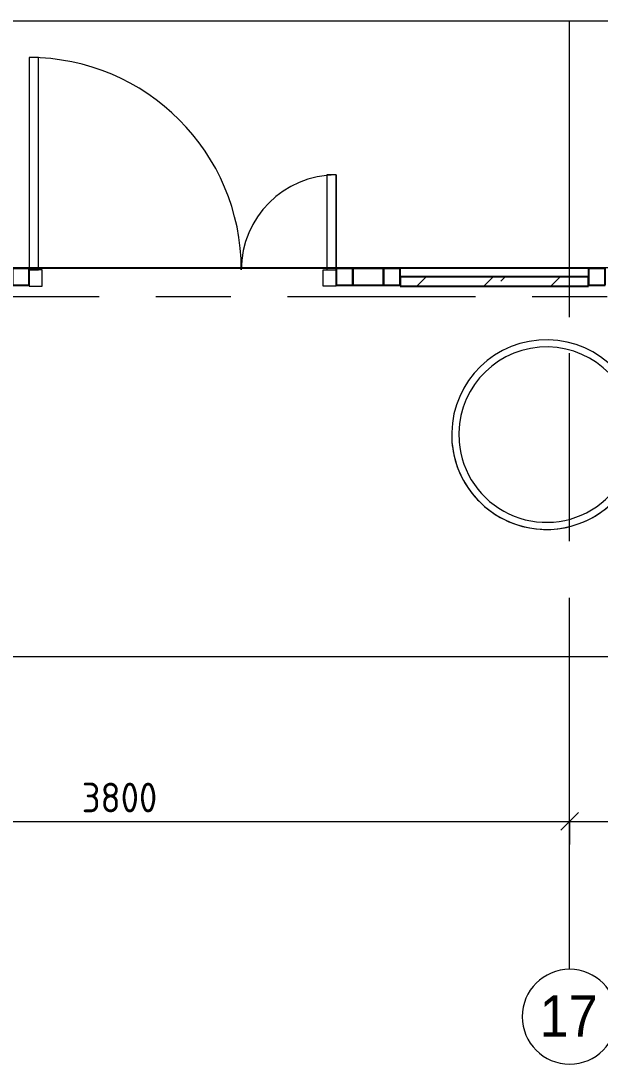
# Model space of a CAD drawing. Header units: millimetres. Extents: x 3991 to 282775, y -8553 to 29560.
# Drawn here: x 81043 to 83486, y 4562 to 8963 of the extents above; entities that cross this region are included whole.
import ezdxf

# ---------------------------------------------------------------- set-up
doc = ezdxf.new("R2010")
doc.units = ezdxf.units.MM
doc.linetypes.add('Осевая', pattern=[1587.5, 317.5, -238.125, 793.75, -238.125])
for name, color, linetype, lineweight in [('A-ANNO-DIMS', 7, 'Continuous', 9), ('A-ANNO-DIMS-50', 7, 'Continuous', 9), ('A-DETL-GENF', 7, 'Continuous', 9), ('A-DOOR', 7, 'Continuous', 9), ('A-GLAZ-CURT', 7, 'Continuous', 9), ('A-GLAZ-CURT-1', 7, 'Continuous', 25), ('A-GLAZ-CWMG', 7, 'Continuous', 9), ('A-GLAZ-CWMG-1', 7, 'Continuous', 25), ('I-FURN', 7, 'Continuous', 9), ('Оси', 7, 'Continuous', 9), ('Оси-1', 7, 'Continuous', 20), ('Оси-2', 7, 'Осевая', 9)]:
    doc.layers.add(name, color=color, linetype=linetype, lineweight=lineweight)
doc.layers.add('A-WALL-FNSH-1', color=7, linetype='Continuous', lineweight=15, true_color=0x3c3c3c)
doc.styles.add('Arial', font='arial.ttf', dxfattribs={"width": 0.9, "height": 175})
doc.styles.add('ISOCPEUR', font='isocpeur.ttf', dxfattribs={"width": 0.9, "height": 125})
doc.dimstyles.new('ISO-2_5_0_9К_БОЛЬШОЙ', dxfattribs={"dimscale": 304.8, "dimtxt": 124.497647, "dimasz": 0.246063, "dimexe": 0.19685, "dimexo": 0.492126, "dimgap": 0, "dimtad": 1, "dimdec": 0, "dimrnd": 10, "dimzin": 0, "dimdsep": 46, "dimtxsty": 'ISOCPEUR', "dimblk1": 'OBLIQUE', "dimblk2": 'OBLIQUE', "dimsah": 1, "dimcen": 0.09, "dimdle": 0.19685, "dimazin": 0, "dimtfac": 1, "dimtdec": 4, "dimtix": 1, "dimtmove": 0, "dimatfit": 3, "dimfxl": 1, "dimtvp": 1, "dimtolj": 1, "dimtzin": 0, "dimarcsym": 2})

# ---------------------------------------------------------------- blocks, each defined once
blk = doc.blocks.new('ПУФ - 1_53-V45-Фрагмент 1_5')
at = {"layer": 'I-FURN'}
for radius, start, end in [(400, 360, 180), (400, 40, 180), (370, 360, 180), (370, 0, 180), (400, 30, 40), (400, 0, 30), (400, 180, 360), (370, 180, 360), (370, 180, 360), (400, 180, 360)]:
    blk.add_arc((0, 0), radius, start, end, dxfattribs=at)
blk = doc.blocks.new('Прямоугольный импост - 50 x 70 мм-31700031-Фрагмент 1_5')
at = {"layer": 'A-GLAZ-CWMG-1'}
for p, q in [((-70, 35), (0, 35)), ((-70, -35), (-70, 35)), ((0, 35), (0, -35)), ((0, -35), (-70, -35))]:
    blk.add_line(p, q, dxfattribs=at)
blk = doc.blocks.new('Дверь_Витражная_остекление_ - ДВН_ДАО_Главный вход_1200 в свету-31742133-Фрагмент 1_5')
at = {"layer": 'A-DETL-GENF'}
for p, q in [((-607.5, 925), (-647.5, 925)), ((-647.5, 925), (-647.5, 35)), ((-607.5, 30), (-607.5, 925)), ((647.5, 430), (607.5, 430)), ((607.5, 430), (607.5, 30)), ((647.5, 35), (647.5, 430)), ((-647.5, 30), (-607.5, 30)), ((-592.5, 30), (-647.5, 30)), ((-592.5, -40), (-592.5, 30)), ((592.5, -40), (592.5, 30)), ((592.5, 30), (647.5, 30)), ((607.5, 30), (647.5, 30)), ((-647.5, -35), (-647.5, -40)), ((-647.5, -40), (-592.5, -40)), ((647.5, -40), (592.5, -40)), ((647.5, -35), (647.5, -40))]:
    blk.add_line(p, q, dxfattribs=at)
at = {"layer": 'A-DOOR'}
for p, q in [((-647.5, 925), (-647.5, 35)), ((647.5, 430), (647.5, 35))]:
    blk.add_line(p, q, dxfattribs=at)
for centre, radius, start, end in [((-647.5, 30), 895, 360, 90), ((647.5, 30), 400, 90, 180)]:
    blk.add_arc(centre, radius, start, end, dxfattribs=at)
blk = doc.blocks.new('Системная панель - Стемалит - 40мм-31720939-Фрагмент 1_5')
at = {"layer": 'A-GLAZ-CURT-1'}
for p, q in [((65, 35), (-65, 35)), ((-65, 35), (-65, -35)), ((65, -35), (65, 35)), ((-65, -35), (65, -35))]:
    blk.add_line(p, q, dxfattribs=at)
blk = doc.blocks.new('Прямоугольный импост - 50 x 70 мм-31687886-Фрагмент 1_5')
at = {"layer": 'A-GLAZ-CWMG-1'}
for p, q in [((-35, 35), (35, 35)), ((-35, -35), (-35, 35)), ((35, 35), (35, -35)), ((35, -35), (-35, -35))]:
    blk.add_line(p, q, dxfattribs=at)
blk = doc.blocks.new('Прямоугольный импост - 50 x 70 мм-31701779-Фрагмент 1_5')
at = {"layer": 'A-GLAZ-CWMG-1'}
for p, q in [((0, 35), (-70, 35)), ((-70, 35), (-70, -35)), ((0, -35), (0, 35)), ((-70, -35), (0, -35))]:
    blk.add_line(p, q, dxfattribs=at)
blk = doc.blocks.new('Системная панель - Стекло - 40мм-V65-Фрагмент 1_5')
at = {"layer": 'A-GLAZ-CURT'}
h = blk.add_hatch(dxfattribs=at)
h.set_pattern_fill('FP_48', color=256, style=0, pattern_type=2)
h.set_pattern_definition([(45, (-60192.5, -7833), (-141.42136, 141.42136), [100, -300]), (45, (-60292.5, -7883), (-141.42136, 141.42136), [300, -100]), (45, (-60092.5, -7933), (-141.42136, 141.42136), [100, -300])])
h.paths.add_polyline_path([(397.5, -40), (397.5, 0), (-397.5, 0), (-397.5, -40)])
at = {"layer": 'A-GLAZ-CURT-1'}
for p, q in [((397.5, 0), (-397.5, 0)), ((-397.5, 0), (-397.5, -40)), ((397.5, -40), (397.5, 0)), ((-397.5, -40), (397.5, -40))]:
    blk.add_line(p, q, dxfattribs=at)
blk = doc.blocks.new('Прямоугольный импост - 50 x 70 мм-31702100-Фрагмент 1_5')
at = {"layer": 'A-GLAZ-CWMG-1'}
for p, q in [((-35, 35), (35, 35)), ((-35, -35), (-35, 35)), ((35, 35), (35, -35)), ((35, -35), (-35, -35))]:
    blk.add_line(p, q, dxfattribs=at)
blk = doc.blocks.new('Прямоугольный импост - 50 x 70 мм-31720914-Фрагмент 1_5')
at = {"layer": 'A-GLAZ-CWMG'}
blk.add_line((32640, 7918), (31845, 7918), dxfattribs=at)
blk = doc.blocks.new('DET_L_Линия разрыва - М100-30647533-Фрагмент 1_5')
at = {"layer": 'A-DETL-GENF'}
blk.add_line((18548.7, 0), (36497.4, 0), dxfattribs=at)
blk = doc.blocks.new('DET_L_Линия разрыва - М100-30647532-Фрагмент 1_5')
at = {"layer": 'A-DETL-GENF'}
blk.add_line((36497.4, 0), (18548.7, 0), dxfattribs=at)
blk = doc.blocks.new('Ось сетки - D8-29747960-Фрагмент 1_5')
at = {"layer": 'Оси-1'}
for start, end in [(360, 180), (180, 360)]:
    blk.add_arc((0, 0), 4, start, end, dxfattribs=at)
blk = doc.blocks.new('DIMBLOCK69-Фрагмент 1_5')
at = {"layer": 'A-ANNO-DIMS-50'}
for p, q in [((79557.8, 5488.5), (79557.8, 5645.5)), ((83357.8, 5488.5), (83357.8, 5645.5)), ((79557.8, 5585.5), (83357.8, 5585.5)), ((79557.8, 5585.5), (79557.8, 5488.5)), ((83357.8, 5585.5), (83357.8, 5488.5))]:
    blk.add_line(p, q, dxfattribs=at)
at = {"layer": 'A-ANNO-DIMS-50', "lineweight": 20}
for p, q in [((79557.8, 5585.5), (79595.3, 5623)), ((83357.8, 5585.5), (83395.3, 5623)), ((79557.8, 5585.5), (79520.3, 5548)), ((83357.8, 5585.5), (83320.3, 5548))]:
    blk.add_line(p, q, dxfattribs=at)
at = {"layer": 'A-ANNO-DIMS-50', "color": 0, "insert": (81299.7, 5748.8), "char_height": 125, "width": 379.239, "attachment_point": 1, "line_spacing_factor": 1.149209, "style": 'ISOCPEUR'}
blk.add_mtext('3800', dxfattribs=at)
blk = doc.blocks.new('_Oblique')
at = {"color": 0, "linetype": 'ByBlock', "lineweight": -2}
blk.add_line((-0.5, -0.5), (0.5, 0.5), dxfattribs=at)
blk = doc.blocks.new('DIMBLOCK70-Фрагмент 1_5')
at = {"layer": 'A-ANNO-DIMS-50'}
for p, q in [((83357.8, 5488.5), (83357.8, 5645.5)), ((84057.8, 5488.5), (84057.8, 5645.5)), ((83357.8, 5585.5), (84117.8, 5585.5)), ((83357.8, 5585.5), (83357.8, 5488.5)), ((84057.8, 5585.5), (84057.8, 5488.5))]:
    blk.add_line(p, q, dxfattribs=at)
at = {"layer": 'A-ANNO-DIMS-50', "lineweight": 20}
for p, q in [((83357.8, 5585.5), (83395.3, 5623)), ((84057.8, 5585.5), (84095.3, 5623)), ((83357.8, 5585.5), (83320.3, 5548)), ((84057.8, 5585.5), (84020.3, 5548))]:
    blk.add_line(p, q, dxfattribs=at)
at = {"layer": 'A-ANNO-DIMS-50', "color": 0, "insert": (83589.2, 5748.8), "char_height": 125, "width": 284.429, "attachment_point": 1, "line_spacing_factor": 1.149209, "style": 'ISOCPEUR'}
blk.add_mtext('700', dxfattribs=at)

msp = doc.modelspace()

# ---------------------------------------------------------------- linework, layer by layer
at = {"layer": 'A-WALL-FNSH-1'}
for p, q in [((86395.7, 7921), (61658.8, 7921)), ((62237.8, 7920), (83507.8, 7920))]:
    msp.add_line(p, q, dxfattribs=at)
at = {"layer": 'Оси'}
for p, q in [((83357.8, 7712.8), (83357.8, 8962.8)), ((83357.8, 4961.6), (83357.8, 6211.6))]:
    msp.add_line(p, q, dxfattribs=at)
at = {"layer": 'Оси-2'}
for p, q in [((49861.7, 7800), (85387.7, 7800)), ((83357.8, 6211.6), (83357.8, 7712.8))]:
    msp.add_line(p, q, dxfattribs=at)

# ---------------------------------------------------------------- block references
at = {"layer": 'A-DETL-GENF'}
for name, p in [('DET_L_Линия разрыва - М100-30647533-Фрагмент 1_5', (49897.6, 8962.8)), ('DET_L_Линия разрыва - М100-30647532-Фрагмент 1_5', (49897.6, 6279.9))]:
    msp.add_blockref(name, p, dxfattribs=at)
at = {"layer": 'A-DOOR'}
msp.add_blockref('Дверь_Витражная_остекление_ - ДВН_ДАО_Главный вход_1200 в свету-31742133-Фрагмент 1_5', (81725.3, 7883), dxfattribs=at)
at = {"layer": 'A-GLAZ-CURT'}
for name, p in [('Системная панель - Стемалит - 40мм-31720939-Фрагмент 1_5', (82507.8, 7883)), ('Системная панель - Стекло - 40мм-V65-Фрагмент 1_5', (83040.3, 7883))]:
    msp.add_blockref(name, p, dxfattribs=at)
at = {"layer": 'A-GLAZ-CWMG', "rotation": 180}
msp.add_blockref('Прямоугольный импост - 50 x 70 мм-31701779-Фрагмент 1_5', (81007.8, 7883), dxfattribs=at)
at = {"layer": 'A-GLAZ-CWMG', "extrusion": (0, 0, -1), "rotation": 180}
for name, p in [('Прямоугольный импост - 50 x 70 мм-31687886-Фрагмент 1_5', (-82407.8, 7883)), ('Прямоугольный импост - 50 x 70 мм-31702100-Фрагмент 1_5', (-82607.8, 7883)), ('Прямоугольный импост - 50 x 70 мм-31700031-Фрагмент 1_5', (-83507.8, 7883))]:
    msp.add_blockref(name, p, dxfattribs=at)
at = {"layer": 'A-GLAZ-CWMG'}
msp.add_blockref('Прямоугольный импост - 50 x 70 мм-31720914-Фрагмент 1_5', (50797.8, 0), dxfattribs=at)
at = {"layer": 'I-FURN', "rotation": 184.6613193387897}
msp.add_blockref('ПУФ - 1_53-V45-Фрагмент 1_5', (83260.1, 7217.3), dxfattribs=at)
at = {"layer": 'Оси-1', "xscale": 49.99999999999998, "yscale": 49.99999999999998, "zscale": 49.99999999999998}
msp.add_blockref('Ось сетки - D8-29747960-Фрагмент 1_5', (83357.8, 4761.6), dxfattribs=at)

# ---------------------------------------------------------------- texts
at = {"layer": 'Оси', "insert": (83231.4, 4851.9), "char_height": 175, "width": 303.038, "attachment_point": 1, "style": 'Arial'}
msp.add_mtext('17', dxfattribs=at)

# ---------------------------------------------------------------- dimensions: what is measured, and where the dimension line sits
at = {"layer": 'A-ANNO-DIMS'}
for base, p1, p2, override, picture, middle in [((83357.8, 5585.5), (79557.8, 5638.5), (83357.8, 5638.5), {"dimpost": '<>', "dimfxl": 3800}, 'DIMBLOCK69-Фрагмент 1_5', (81457.8, 5648)), ((84057.8, 5585.5), (83357.8, 5638.5), (84057.8, 5638.5), {"dimpost": '<>', "dimfxl": 700}, 'DIMBLOCK70-Фрагмент 1_5', (83707.8, 5648))]:
    dim = msp.add_linear_dim(base=base, p1=p1, p2=p2, dimstyle='ISO-2_5_0_9К_БОЛЬШОЙ', override=override, dxfattribs=at)
    dim.commit()
    dim.dimension.update_dxf_attribs({"geometry": picture, "text_midpoint": middle})

doc.saveas('drawing.dxf')
